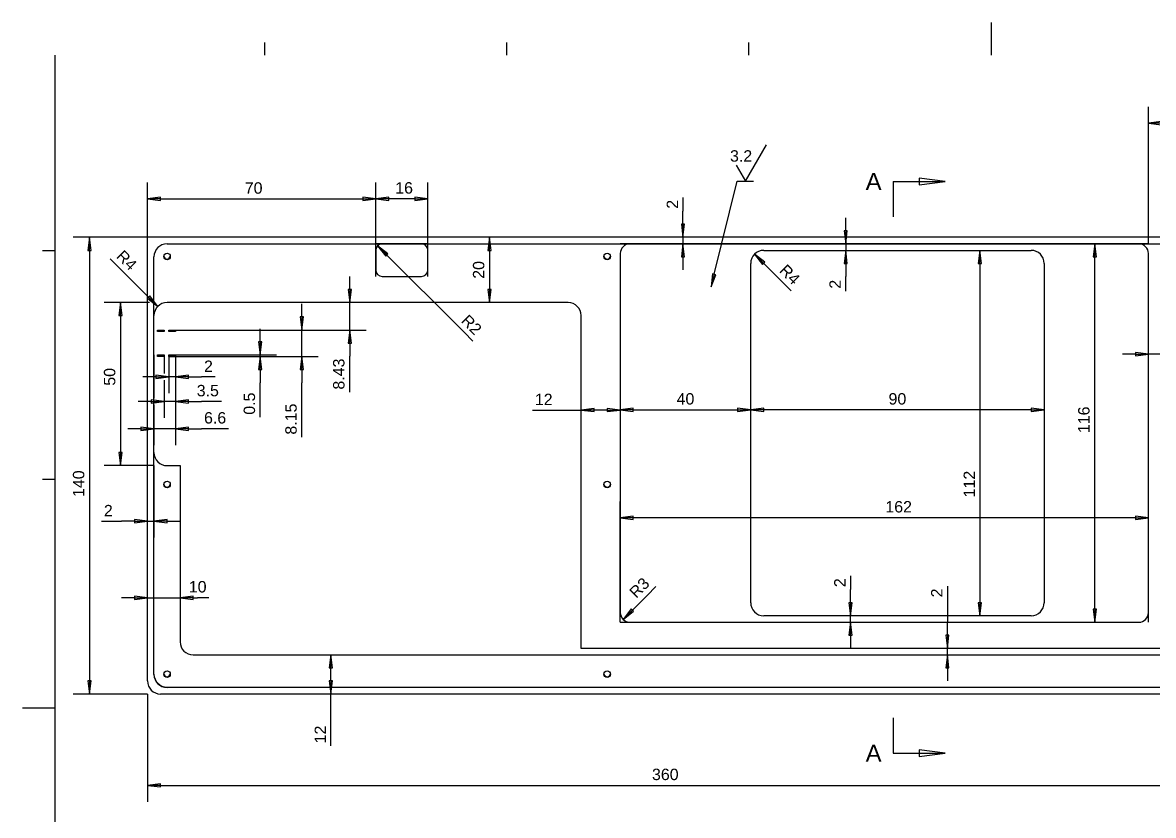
# Paper-space layout 'Layout1' of a CAD drawing. Extents: x 0 to 594, y 0 to 420.
# Drawn here: x 0 to 346.8, y 177 to 420 of the extents above; entities that cross this region are included whole.
import ezdxf

# ---------------------------------------------------------------- set-up
doc = ezdxf.new("R2010")
doc.units = 0
doc.header["$LTSCALE"] = 0.4
doc.linetypes.add('ACAD_ISO04W100', pattern=[30, 24, -3, 0, -3])
doc.layers.get('0').update_dxf_attribs({"linetype": 'CONTINUOUS'})
for name, color, linetype in [('剖切线', 7, 'ACAD_ISO04W100'), ('可见边', 7, 'CONTINUOUS'), ('尺寸', 7, 'CONTINUOUS'), ('指引线', 7, 'CONTINUOUS'), ('草图线', 7, 'CONTINUOUS')]:
    doc.layers.add(name, color=color, linetype=linetype)
doc.styles.add('文本样式11', font='ARIAL.TTF')
doc.styles.add('文本样式7', font='ARIAL.TTF')

# ---------------------------------------------------------------- blocks, each defined once
blk = doc.blocks.new('DEFAULT_BORDER')
at = {"layer": '草图线', "color": 7, "linetype": 'CONTINUOUS'}
for points in [[(297, 420), (297, 410)], [(74.25, 410), (74.25, 413.9)], [(148.5, 410), (148.5, 413.9)], [(222.75, 410), (222.75, 413.9)], [(10, 10), (10, 410)], [(10, 350), (6.1, 350)], [(10, 280), (6.1, 280)], [(0, 210), (10, 210)]]:
    blk.add_lwpolyline(points, dxfattribs=at).dxf.unprotected_set("ltscale", 0)
blk = doc.blocks.new('二维转换符号14')
at = {"color": 18}
for points in [[(21.03, 350.2), (20.53, 354.2), (20.03, 350.2), (21.03, 350.2)], [(20.03, 218.2), (20.53, 214.2), (21.03, 218.2), (20.03, 218.2)]]:
    blk.add_solid(points, dxfattribs=at)
at = {"layer": '尺寸', "color": 7, "linetype": 'CONTINUOUS'}
for p, q in [((38.29, 354.2), (15.53, 354.2)), ((20.53, 354.2), (20.03, 350.2)), ((20.53, 350.2), (20.53, 354.2)), ((21.03, 350.2), (20.53, 354.2)), ((20.03, 350.2), (21.03, 350.2)), ((20.53, 350.2), (20.53, 218.2)), ((20.03, 218.2), (20.53, 214.2)), ((21.03, 218.2), (20.03, 218.2)), ((20.53, 218.2), (20.53, 214.2)), ((20.53, 214.2), (21.03, 218.2)), ((38.29, 214.2), (15.53, 214.2))]:
    blk.add_line(p, q, dxfattribs=at)
for points in [[(21.03, 350.2), (20.53, 354.2)], [(20.03, 218.2), (20.53, 214.2)]]:
    blk.add_lwpolyline(points, dxfattribs=at)
blk = doc.blocks.new('二维转换符号15')
at = {"color": 18}
blk.add_solid([(42.29, 186.7), (38.29, 186.2), (42.29, 185.7), (42.29, 186.7)], dxfattribs=at)
at = {"layer": '尺寸', "color": 7, "linetype": 'CONTINUOUS'}
for p, q in [((38.29, 214.2), (38.29, 181.2)), ((42.29, 186.7), (38.29, 186.2)), ((42.29, 186.2), (38.29, 186.2)), ((38.29, 186.2), (42.29, 185.7)), ((42.29, 185.7), (42.29, 186.7)), ((42.29, 186.2), (394.29, 186.2))]:
    blk.add_line(p, q, dxfattribs=at)
blk.add_lwpolyline([(42.29, 186.7), (38.29, 186.2)], dxfattribs=at)
blk = doc.blocks.new('二维转换符号16')
at = {"color": 18}
for points in [[(202.02, 358.2), (202.52, 354.2), (203.02, 358.2), (202.02, 358.2)], [(203.02, 348.2), (202.52, 352.2), (202.02, 348.2), (203.02, 348.2)]]:
    blk.add_solid(points, dxfattribs=at)
at = {"layer": '尺寸', "color": 7, "linetype": 'CONTINUOUS'}
for p, q in [((202.52, 366.42), (202.52, 362.2)), ((202.52, 358.2), (202.52, 362.2)), ((202.02, 358.2), (202.52, 354.2)), ((203.02, 358.2), (202.02, 358.2)), ((202.52, 358.2), (202.52, 354.2)), ((202.52, 354.2), (203.02, 358.2)), ((202.52, 354.2), (202.52, 352.2)), ((202.52, 352.2), (202.02, 348.2)), ((202.52, 348.2), (202.52, 352.2)), ((203.02, 348.2), (202.52, 352.2)), ((202.02, 348.2), (203.02, 348.2)), ((202.52, 348.2), (202.52, 344.2))]:
    blk.add_line(p, q, dxfattribs=at)
for points in [[(202.02, 358.2), (202.52, 354.2)], [(203.02, 348.2), (202.52, 352.2)]]:
    blk.add_lwpolyline(points, dxfattribs=at)
blk = doc.blocks.new('二维转换符号17')
at = {"color": 18}
for points in [[(329.32, 348.2), (328.82, 352.2), (328.32, 348.2), (329.32, 348.2)], [(328.32, 240.2), (328.82, 236.2), (329.32, 240.2), (328.32, 240.2)]]:
    blk.add_solid(points, dxfattribs=at)
at = {"layer": '尺寸', "color": 7, "linetype": 'CONTINUOUS'}
for p, q in [((183.29, 352.2), (333.82, 352.2)), ((328.82, 352.2), (328.32, 348.2)), ((328.82, 348.2), (328.82, 352.2)), ((329.32, 348.2), (328.82, 352.2)), ((328.32, 348.2), (329.32, 348.2)), ((328.82, 240.2), (328.82, 348.2)), ((328.32, 240.2), (328.82, 236.2)), ((329.32, 240.2), (328.32, 240.2)), ((328.82, 240.2), (328.82, 236.2)), ((328.82, 236.2), (329.32, 240.2)), ((183.29, 236.2), (333.82, 236.2))]:
    blk.add_line(p, q, dxfattribs=at)
for points in [[(329.32, 348.2), (328.82, 352.2)], [(328.32, 240.2), (328.82, 236.2)]]:
    blk.add_lwpolyline(points, dxfattribs=at)
blk = doc.blocks.new('二维转换符号18')
at = {"color": 18}
for points in [[(187.29, 268.74), (183.29, 268.24), (187.29, 267.74), (187.29, 268.74)], [(341.29, 267.74), (345.29, 268.24), (341.29, 268.74), (341.29, 267.74)]]:
    blk.add_solid(points, dxfattribs=at)
at = {"layer": '尺寸', "color": 7, "linetype": 'CONTINUOUS'}
for p, q in [((183.29, 236.2), (183.29, 273.24)), ((345.29, 236.2), (345.29, 273.24)), ((187.29, 268.74), (183.29, 268.24)), ((187.29, 268.24), (183.29, 268.24)), ((183.29, 268.24), (187.29, 267.74)), ((187.29, 267.74), (187.29, 268.74)), ((341.29, 268.24), (187.29, 268.24)), ((345.29, 268.24), (341.29, 268.74)), ((341.29, 268.74), (341.29, 267.74)), ((341.29, 268.24), (345.29, 268.24)), ((341.29, 267.74), (345.29, 268.24))]:
    blk.add_line(p, q, dxfattribs=at)
for points in [[(187.29, 268.74), (183.29, 268.24)], [(341.29, 267.74), (345.29, 268.24)]]:
    blk.add_lwpolyline(points, dxfattribs=at)
blk = doc.blocks.new('二维转换符号19')
at = {"color": 18}
for points in [[(349.29, 389.69), (345.29, 389.19), (349.29, 388.69), (349.29, 389.69)], [(394.29, 388.69), (398.29, 389.19), (394.29, 389.69), (394.29, 388.69)]]:
    blk.add_solid(points, dxfattribs=at)
at = {"layer": '尺寸', "color": 7, "linetype": 'CONTINUOUS'}
for p, q in [((345.29, 352.2), (345.29, 394.19)), ((398.29, 356.69), (398.29, 394.19)), ((349.29, 389.69), (345.29, 389.19)), ((349.29, 389.19), (345.29, 389.19)), ((345.29, 389.19), (349.29, 388.69)), ((349.29, 388.69), (349.29, 389.69)), ((394.29, 389.19), (349.29, 389.19)), ((398.29, 389.19), (394.29, 389.69)), ((394.29, 389.69), (394.29, 388.69)), ((394.29, 389.19), (398.29, 389.19)), ((394.29, 388.69), (398.29, 389.19)), ((398.29, 354.2), (398.29, 354.31))]:
    blk.add_line(p, q, dxfattribs=at)
for points in [[(349.29, 389.69), (345.29, 389.19)], [(394.29, 388.69), (398.29, 389.19)]]:
    blk.add_lwpolyline(points, dxfattribs=at)
blk = doc.blocks.new('二维转换符号20')
at = {"color": 18}
for points in [[(227.29, 301.83), (223.29, 301.33), (227.29, 300.83), (227.29, 301.83)], [(309.29, 300.83), (313.29, 301.33), (309.29, 301.83), (309.29, 300.83)]]:
    blk.add_solid(points, dxfattribs=at)
at = {"layer": '尺寸', "color": 7, "linetype": 'CONTINUOUS'}
for p, q in [((227.29, 301.83), (223.29, 301.33)), ((227.29, 300.83), (227.29, 301.83)), ((313.29, 301.33), (309.29, 301.83)), ((309.29, 301.83), (309.29, 300.83)), ((227.29, 301.33), (223.29, 301.33)), ((223.29, 301.33), (227.29, 300.83)), ((309.29, 301.33), (227.29, 301.33)), ((309.29, 301.33), (313.29, 301.33)), ((309.29, 300.83), (313.29, 301.33))]:
    blk.add_line(p, q, dxfattribs=at)
for points in [[(227.29, 301.83), (223.29, 301.33)], [(309.29, 300.83), (313.29, 301.33)]]:
    blk.add_lwpolyline(points, dxfattribs=at)
blk = doc.blocks.new('二维转换符号21')
at = {"color": 18}
for points in [[(187.29, 301.82), (183.29, 301.32), (187.29, 300.82), (187.29, 301.82)], [(219.29, 300.82), (223.29, 301.32), (219.29, 301.82), (219.29, 300.82)]]:
    blk.add_solid(points, dxfattribs=at)
at = {"layer": '尺寸', "color": 7, "linetype": 'CONTINUOUS'}
for p, q in [((187.29, 301.82), (183.29, 301.32)), ((187.29, 300.82), (187.29, 301.82)), ((223.29, 301.32), (219.29, 301.82)), ((219.29, 301.82), (219.29, 300.82)), ((187.29, 301.32), (183.29, 301.32)), ((183.29, 301.32), (187.29, 300.82)), ((187.29, 301.32), (219.29, 301.32)), ((219.29, 301.32), (223.29, 301.32)), ((219.29, 300.82), (223.29, 301.32))]:
    blk.add_line(p, q, dxfattribs=at)
for points in [[(187.29, 301.82), (183.29, 301.32)], [(219.29, 300.82), (223.29, 301.32)]]:
    blk.add_lwpolyline(points, dxfattribs=at)
blk = doc.blocks.new('二维转换符号22')
at = {"color": 18}
for points in [[(253.38, 242.2), (253.88, 238.2), (254.38, 242.2), (253.38, 242.2)], [(254.38, 232.2), (253.88, 236.2), (253.38, 232.2), (254.38, 232.2)]]:
    blk.add_solid(points, dxfattribs=at)
at = {"layer": '尺寸', "color": 7, "linetype": 'CONTINUOUS'}
for p, q in [((253.88, 250.42), (253.88, 246.2)), ((253.88, 242.2), (253.88, 246.2)), ((253.38, 242.2), (253.88, 238.2)), ((254.38, 242.2), (253.38, 242.2)), ((253.88, 242.2), (253.88, 238.2)), ((253.88, 238.2), (254.38, 242.2)), ((253.88, 236.2), (253.38, 232.2)), ((253.88, 236.2), (253.88, 238.2)), ((253.88, 232.2), (253.88, 236.2)), ((254.38, 232.2), (253.88, 236.2)), ((253.38, 232.2), (254.38, 232.2)), ((253.88, 232.2), (253.88, 228.2))]:
    blk.add_line(p, q, dxfattribs=at)
for points in [[(253.38, 242.2), (253.88, 238.2)], [(254.38, 232.2), (253.88, 236.2)]]:
    blk.add_lwpolyline(points, dxfattribs=at)
blk = doc.blocks.new('二维转换符号23')
at = {"color": 18}
for points in [[(251.92, 356.2), (252.42, 352.2), (252.92, 356.2), (251.92, 356.2)], [(252.92, 346.2), (252.42, 350.2), (251.92, 346.2), (252.92, 346.2)]]:
    blk.add_solid(points, dxfattribs=at)
at = {"layer": '尺寸', "color": 7, "linetype": 'CONTINUOUS'}
for p, q in [((252.42, 356.2), (252.42, 360.2)), ((251.92, 356.2), (252.42, 352.2)), ((252.92, 356.2), (251.92, 356.2)), ((252.42, 356.2), (252.42, 352.2)), ((252.42, 352.2), (252.92, 356.2)), ((252.42, 352.2), (252.42, 350.2)), ((252.42, 350.2), (251.92, 346.2)), ((252.42, 346.2), (252.42, 350.2)), ((252.92, 346.2), (252.42, 350.2)), ((251.92, 346.2), (252.92, 346.2)), ((252.42, 346.2), (252.42, 342.2)), ((252.42, 337.7), (252.42, 342.2))]:
    blk.add_line(p, q, dxfattribs=at)
for points in [[(251.92, 356.2), (252.42, 352.2)], [(252.92, 346.2), (252.42, 350.2)]]:
    blk.add_lwpolyline(points, dxfattribs=at)
blk = doc.blocks.new('二维转换符号24')
at = {"color": 18}
for points in [[(175.29, 301.75), (171.29, 301.25), (175.29, 300.75), (175.29, 301.75)], [(179.29, 300.75), (183.29, 301.25), (179.29, 301.75), (179.29, 300.75)]]:
    blk.add_solid(points, dxfattribs=at)
at = {"layer": '尺寸', "color": 7, "linetype": 'CONTINUOUS'}
for p, q in [((175.29, 301.75), (171.29, 301.25)), ((175.29, 300.75), (175.29, 301.75)), ((183.29, 301.25), (179.29, 301.75)), ((179.29, 301.75), (179.29, 300.75)), ((156.35, 301.25), (171.29, 301.25)), ((175.29, 301.25), (171.29, 301.25)), ((171.29, 301.25), (175.29, 300.75)), ((179.29, 301.25), (175.29, 301.25)), ((179.29, 301.25), (183.29, 301.25)), ((179.29, 300.75), (183.29, 301.25))]:
    blk.add_line(p, q, dxfattribs=at)
for points in [[(175.29, 301.75), (171.29, 301.25)], [(179.29, 300.75), (183.29, 301.25)]]:
    blk.add_lwpolyline(points, dxfattribs=at)
blk = doc.blocks.new('二维转换符号25')
at = {"color": 18}
for points in [[(341.29, 317.87), (345.29, 318.37), (341.29, 318.87), (341.29, 317.87)], [(361.29, 318.87), (357.29, 318.37), (361.29, 317.87), (361.29, 318.87)]]:
    blk.add_solid(points, dxfattribs=at)
at = {"layer": '尺寸', "color": 7, "linetype": 'CONTINUOUS'}
for p, q in [((341.29, 318.37), (337.29, 318.37)), ((345.29, 318.37), (341.29, 318.87)), ((341.29, 318.87), (341.29, 317.87)), ((341.29, 318.37), (345.29, 318.37)), ((341.29, 317.87), (345.29, 318.37)), ((357.29, 318.37), (345.29, 318.37)), ((361.29, 318.87), (357.29, 318.37)), ((361.29, 318.37), (357.29, 318.37)), ((357.29, 318.37), (361.29, 317.87)), ((361.29, 317.87), (361.29, 318.87)), ((361.29, 318.37), (363.02, 318.37)), ((366.49, 318.37), (363.02, 318.37))]:
    blk.add_line(p, q, dxfattribs=at)
for points in [[(341.29, 317.87), (345.29, 318.37)], [(361.29, 318.87), (357.29, 318.37)]]:
    blk.add_lwpolyline(points, dxfattribs=at)
blk = doc.blocks.new('二维转换符号26')
at = {"color": 18}
for points in [[(143.71, 350.2), (143.21, 354.2), (142.71, 350.2), (143.71, 350.2)], [(142.71, 338.2), (143.21, 334.2), (143.71, 338.2), (142.71, 338.2)]]:
    blk.add_solid(points, dxfattribs=at)
at = {"layer": '尺寸', "color": 7, "linetype": 'CONTINUOUS'}
for p, q in [((143.21, 354.2), (142.71, 350.2)), ((143.21, 350.2), (143.21, 354.2)), ((143.71, 350.2), (143.21, 354.2)), ((142.71, 350.2), (143.71, 350.2)), ((143.21, 350.2), (143.21, 338.2)), ((142.71, 338.2), (143.21, 334.2)), ((143.71, 338.2), (142.71, 338.2)), ((143.21, 338.2), (143.21, 334.2)), ((143.21, 334.2), (143.71, 338.2))]:
    blk.add_line(p, q, dxfattribs=at)
for points in [[(143.71, 350.2), (143.21, 354.2)], [(142.71, 338.2), (143.21, 334.2)]]:
    blk.add_lwpolyline(points, dxfattribs=at)
blk = doc.blocks.new('二维转换符号27')
at = {"color": 18}
for points in [[(95.06, 222.2), (94.56, 226.2), (94.06, 222.2), (95.06, 222.2)], [(94.06, 218.2), (94.56, 214.2), (95.06, 218.2), (94.06, 218.2)]]:
    blk.add_solid(points, dxfattribs=at)
at = {"layer": '尺寸', "color": 7, "linetype": 'CONTINUOUS'}
for p, q in [((94.56, 226.2), (94.06, 222.2)), ((94.56, 222.2), (94.56, 226.2)), ((95.06, 222.2), (94.56, 226.2)), ((94.06, 222.2), (95.06, 222.2)), ((94.56, 218.2), (94.56, 222.2)), ((94.06, 218.2), (94.56, 214.2)), ((95.06, 218.2), (94.06, 218.2)), ((94.56, 218.2), (94.56, 214.2)), ((94.56, 214.2), (95.06, 218.2)), ((94.56, 198.31), (94.56, 214.2))]:
    blk.add_line(p, q, dxfattribs=at)
for points in [[(95.06, 222.2), (94.56, 226.2)], [(94.06, 218.2), (94.56, 214.2)]]:
    blk.add_lwpolyline(points, dxfattribs=at)
blk = doc.blocks.new('二维转换符号28')
at = {"color": 18}
for points in [[(34.29, 243.22), (38.29, 243.72), (34.29, 244.22), (34.29, 243.22)], [(52.29, 244.22), (48.29, 243.72), (52.29, 243.22), (52.29, 244.22)]]:
    blk.add_solid(points, dxfattribs=at)
at = {"layer": '尺寸', "color": 7, "linetype": 'CONTINUOUS'}
for p, q in [((34.29, 243.72), (30.29, 243.72)), ((38.29, 243.72), (34.29, 244.22)), ((34.29, 244.22), (34.29, 243.22)), ((34.29, 243.72), (38.29, 243.72)), ((34.29, 243.22), (38.29, 243.72)), ((38.29, 243.72), (48.29, 243.72)), ((52.29, 244.22), (48.29, 243.72)), ((52.29, 243.72), (48.29, 243.72)), ((48.29, 243.72), (52.29, 243.22)), ((52.29, 243.22), (52.29, 244.22)), ((52.29, 243.72), (53.68, 243.72)), ((57.15, 243.72), (53.68, 243.72))]:
    blk.add_line(p, q, dxfattribs=at)
for points in [[(34.29, 243.22), (38.29, 243.72)], [(52.29, 244.22), (48.29, 243.72)]]:
    blk.add_lwpolyline(points, dxfattribs=at)
blk = doc.blocks.new('二维转换符号30')
at = {"color": 18}
for points in [[(283.1, 232.2), (283.6, 228.2), (284.1, 232.2), (283.1, 232.2)], [(284.1, 222.2), (283.6, 226.2), (283.1, 222.2), (284.1, 222.2)]]:
    blk.add_solid(points, dxfattribs=at)
at = {"layer": '尺寸', "color": 7, "linetype": 'CONTINUOUS'}
for p, q in [((283.6, 247.3), (283.6, 236.2)), ((283.6, 232.2), (283.6, 236.2)), ((283.1, 232.2), (283.6, 228.2)), ((284.1, 232.2), (283.1, 232.2)), ((283.6, 232.2), (283.6, 228.2)), ((283.6, 228.2), (284.1, 232.2)), ((283.6, 226.2), (283.1, 222.2)), ((283.6, 226.2), (283.6, 228.2)), ((283.6, 222.2), (283.6, 226.2)), ((284.1, 222.2), (283.6, 226.2)), ((283.1, 222.2), (284.1, 222.2)), ((283.6, 222.2), (283.6, 218.2))]:
    blk.add_line(p, q, dxfattribs=at)
for points in [[(283.1, 232.2), (283.6, 228.2)], [(284.1, 222.2), (283.6, 226.2)]]:
    blk.add_lwpolyline(points, dxfattribs=at)
blk = doc.blocks.new('二维转换符号31')
at = {"color": 18}
for points in [[(34.29, 266.67), (38.29, 267.17), (34.29, 267.67), (34.29, 266.67)], [(44.29, 267.67), (40.29, 267.17), (44.29, 266.67), (44.29, 267.67)]]:
    blk.add_solid(points, dxfattribs=at)
at = {"layer": '尺寸', "color": 7, "linetype": 'CONTINUOUS'}
for p, q in [((40.29, 284.2), (40.29, 262.17)), ((24.17, 267.17), (30.29, 267.17)), ((34.29, 267.17), (30.29, 267.17)), ((38.29, 267.17), (34.29, 267.67)), ((34.29, 267.67), (34.29, 266.67)), ((34.29, 267.17), (38.29, 267.17)), ((34.29, 266.67), (38.29, 267.17)), ((38.29, 267.17), (40.29, 267.17)), ((44.29, 267.67), (40.29, 267.17)), ((44.29, 267.17), (40.29, 267.17)), ((40.29, 267.17), (44.29, 266.67)), ((44.29, 266.67), (44.29, 267.67)), ((44.29, 267.17), (48.29, 267.17))]:
    blk.add_line(p, q, dxfattribs=at)
for points in [[(34.29, 266.67), (38.29, 267.17)], [(44.29, 267.67), (40.29, 267.17)]]:
    blk.add_lwpolyline(points, dxfattribs=at)
blk = doc.blocks.new('二维转换符号32')
at = {"color": 18}
for points in [[(30.54, 330.2), (30.04, 334.2), (29.54, 330.2), (30.54, 330.2)], [(29.54, 288.2), (30.04, 284.2), (30.54, 288.2), (29.54, 288.2)]]:
    blk.add_solid(points, dxfattribs=at)
at = {"layer": '尺寸', "color": 7, "linetype": 'CONTINUOUS'}
for p, q in [((38.87, 334.2), (25.04, 334.2)), ((30.04, 334.2), (29.54, 330.2)), ((30.04, 330.2), (30.04, 334.2)), ((30.54, 330.2), (30.04, 334.2)), ((29.54, 330.2), (30.54, 330.2)), ((30.04, 330.2), (30.04, 288.2)), ((29.54, 288.2), (30.04, 284.2)), ((30.54, 288.2), (29.54, 288.2)), ((30.04, 288.2), (30.04, 284.2)), ((30.04, 284.2), (30.54, 288.2)), ((40.29, 284.2), (25.04, 284.2))]:
    blk.add_line(p, q, dxfattribs=at)
for points in [[(30.54, 330.2), (30.04, 334.2)], [(29.54, 288.2), (30.04, 284.2)]]:
    blk.add_lwpolyline(points, dxfattribs=at)
blk = doc.blocks.new('二维转换符号33')
at = {"color": 18}
for points in [[(42.29, 366.45), (38.29, 365.95), (42.29, 365.45), (42.29, 366.45)], [(104.29, 365.45), (108.29, 365.95), (104.29, 366.45), (104.29, 365.45)]]:
    blk.add_solid(points, dxfattribs=at)
at = {"layer": '尺寸', "color": 7, "linetype": 'CONTINUOUS'}
for p, q in [((38.29, 354.2), (38.29, 370.95)), ((108.29, 352.2), (108.29, 370.95)), ((42.29, 366.45), (38.29, 365.95)), ((42.29, 365.95), (38.29, 365.95)), ((38.29, 365.95), (42.29, 365.45)), ((42.29, 365.45), (42.29, 366.45)), ((42.29, 365.95), (104.29, 365.95)), ((108.29, 365.95), (104.29, 366.45)), ((104.29, 366.45), (104.29, 365.45)), ((104.29, 365.95), (108.29, 365.95)), ((104.29, 365.45), (108.29, 365.95))]:
    blk.add_line(p, q, dxfattribs=at)
for points in [[(42.29, 366.45), (38.29, 365.95)], [(104.29, 365.45), (108.29, 365.95)]]:
    blk.add_lwpolyline(points, dxfattribs=at)
blk = doc.blocks.new('二维转换符号35')
at = {"color": 18}
for points in [[(112.29, 366.48), (108.29, 365.98), (112.29, 365.48), (112.29, 366.48)], [(120.29, 365.48), (124.29, 365.98), (120.29, 366.48), (120.29, 365.48)]]:
    blk.add_solid(points, dxfattribs=at)
at = {"layer": '尺寸', "color": 7, "linetype": 'CONTINUOUS'}
for p, q in [((108.29, 350.89), (108.29, 370.98)), ((124.29, 342.2), (124.29, 370.98)), ((112.29, 366.48), (108.29, 365.98)), ((112.29, 365.98), (108.29, 365.98)), ((108.29, 365.98), (112.29, 365.48)), ((112.29, 365.48), (112.29, 366.48)), ((120.29, 365.98), (112.29, 365.98)), ((124.29, 365.98), (120.29, 366.48)), ((120.29, 366.48), (120.29, 365.48)), ((120.29, 365.98), (124.29, 365.98)), ((120.29, 365.48), (124.29, 365.98)), ((108.29, 342.2), (108.29, 350.79))]:
    blk.add_line(p, q, dxfattribs=at)
for points in [[(112.29, 366.48), (108.29, 365.98)], [(120.29, 365.48), (124.29, 365.98)]]:
    blk.add_lwpolyline(points, dxfattribs=at)
blk = doc.blocks.new('二维转换符号37')
at = {"color": 18}
for points in [[(85.16, 329.78), (85.66, 325.78), (86.16, 329.78), (85.16, 329.78)], [(86.16, 313.63), (85.66, 317.63), (85.16, 313.63), (86.16, 313.63)]]:
    blk.add_solid(points, dxfattribs=at)
at = {"layer": '尺寸', "color": 7, "linetype": 'CONTINUOUS'}
for p, q in [((85.66, 329.78), (85.66, 333.78)), ((85.16, 329.78), (85.66, 325.78)), ((86.16, 329.78), (85.16, 329.78)), ((85.66, 329.78), (85.66, 325.78)), ((85.66, 325.78), (86.16, 329.78)), ((46.89, 325.78), (90.66, 325.78)), ((85.66, 317.63), (85.66, 325.78)), ((46.89, 317.63), (90.66, 317.63)), ((85.66, 317.63), (85.16, 313.63)), ((85.66, 313.63), (85.66, 317.63)), ((86.16, 313.63), (85.66, 317.63)), ((85.16, 313.63), (86.16, 313.63)), ((85.66, 313.63), (85.66, 309.63)), ((85.66, 292.96), (85.66, 309.63))]:
    blk.add_line(p, q, dxfattribs=at)
for points in [[(85.16, 329.78), (85.66, 325.78)], [(86.16, 313.63), (85.66, 317.63)]]:
    blk.add_lwpolyline(points, dxfattribs=at)
blk = doc.blocks.new('二维转换符号38')
at = {"color": 18}
for points in [[(36.29, 295), (40.29, 295.5), (36.29, 296), (36.29, 295)], [(50.89, 296), (46.89, 295.5), (50.89, 295), (50.89, 296)]]:
    blk.add_solid(points, dxfattribs=at)
at = {"layer": '尺寸', "color": 7, "linetype": 'CONTINUOUS'}
for p, q in [((40.29, 318.2), (40.29, 304.85)), ((46.89, 317.63), (46.89, 290.5)), ((40.29, 302.85), (40.29, 290.5)), ((36.29, 295.5), (32.29, 295.5)), ((40.29, 295.5), (36.29, 296)), ((36.29, 296), (36.29, 295)), ((36.29, 295.5), (40.29, 295.5)), ((36.29, 295), (40.29, 295.5)), ((46.89, 295.5), (40.29, 295.5)), ((50.89, 296), (46.89, 295.5)), ((50.89, 295.5), (46.89, 295.5)), ((46.89, 295.5), (50.89, 295)), ((50.89, 295), (50.89, 296)), ((50.89, 295.5), (54.89, 295.5)), ((63.18, 295.5), (54.89, 295.5))]:
    blk.add_line(p, q, dxfattribs=at)
for points in [[(36.29, 295), (40.29, 295.5)], [(50.89, 296), (46.89, 295.5)]]:
    blk.add_lwpolyline(points, dxfattribs=at)
blk = doc.blocks.new('二维转换符号39')
at = {"color": 18}
for points in [[(39.39, 303.35), (43.39, 303.85), (39.39, 304.35), (39.39, 303.35)], [(50.89, 304.35), (46.89, 303.85), (50.89, 303.35), (50.89, 304.35)]]:
    blk.add_solid(points, dxfattribs=at)
at = {"layer": '尺寸', "color": 7, "linetype": 'CONTINUOUS'}
for p, q in [((43.39, 317.63), (43.39, 312.42)), ((46.89, 317.63), (46.89, 298.85)), ((43.39, 310.42), (43.39, 298.85)), ((39.39, 303.85), (35.39, 303.85)), ((43.39, 303.85), (39.39, 304.35)), ((39.39, 304.35), (39.39, 303.35)), ((39.39, 303.85), (43.39, 303.85)), ((39.39, 303.35), (43.39, 303.85)), ((46.89, 303.85), (43.39, 303.85)), ((50.89, 304.35), (46.89, 303.85)), ((50.89, 303.85), (46.89, 303.85)), ((46.89, 303.85), (50.89, 303.35)), ((50.89, 303.35), (50.89, 304.35)), ((50.89, 303.85), (54.89, 303.85)), ((60.95, 303.85), (54.89, 303.85))]:
    blk.add_line(p, q, dxfattribs=at)
for points in [[(39.39, 303.35), (43.39, 303.85)], [(50.89, 304.35), (46.89, 303.85)]]:
    blk.add_lwpolyline(points, dxfattribs=at)
blk = doc.blocks.new('二维转换符号40')
at = {"color": 18}
for points in [[(72.39, 322.13), (72.89, 318.13), (73.39, 322.13), (72.39, 322.13)], [(73.39, 313.63), (72.89, 317.63), (72.39, 313.63), (73.39, 313.63)]]:
    blk.add_solid(points, dxfattribs=at)
at = {"layer": '尺寸', "color": 7, "linetype": 'CONTINUOUS'}
for p, q in [((72.89, 322.13), (72.89, 326.13)), ((72.39, 322.13), (72.89, 318.13)), ((73.39, 322.13), (72.39, 322.13)), ((72.89, 322.13), (72.89, 318.13)), ((72.89, 318.13), (73.39, 322.13)), ((44.89, 318.13), (77.89, 318.13)), ((44.89, 317.63), (77.89, 317.63)), ((72.89, 317.63), (72.39, 313.63)), ((72.89, 317.63), (72.89, 318.13)), ((72.89, 313.63), (72.89, 317.63)), ((73.39, 313.63), (72.89, 317.63)), ((72.39, 313.63), (73.39, 313.63)), ((72.89, 313.63), (72.89, 309.63)), ((72.89, 299.06), (72.89, 309.63))]:
    blk.add_line(p, q, dxfattribs=at)
for points in [[(72.39, 322.13), (72.89, 318.13)], [(73.39, 313.63), (72.89, 317.63)]]:
    blk.add_lwpolyline(points, dxfattribs=at)
blk = doc.blocks.new('二维转换符号41')
at = {"color": 18}
for points in [[(40.89, 310.92), (44.89, 311.42), (40.89, 311.92), (40.89, 310.92)], [(50.89, 311.92), (46.89, 311.42), (50.89, 310.92), (50.89, 311.92)]]:
    blk.add_solid(points, dxfattribs=at)
at = {"layer": '尺寸', "color": 7, "linetype": 'CONTINUOUS'}
for p, q in [((44.89, 317.63), (44.89, 306.42)), ((46.89, 317.63), (46.89, 306.42)), ((40.89, 311.42), (36.89, 311.42)), ((44.89, 311.42), (40.89, 311.92)), ((40.89, 311.92), (40.89, 310.92)), ((40.89, 311.42), (44.89, 311.42)), ((40.89, 310.92), (44.89, 311.42)), ((46.89, 311.42), (44.89, 311.42)), ((50.89, 311.92), (46.89, 311.42)), ((50.89, 311.42), (46.89, 311.42)), ((46.89, 311.42), (50.89, 310.92)), ((50.89, 310.92), (50.89, 311.92)), ((50.89, 311.42), (54.89, 311.42)), ((59.1, 311.42), (54.89, 311.42))]:
    blk.add_line(p, q, dxfattribs=at)
for points in [[(40.89, 310.92), (44.89, 311.42)], [(50.89, 311.92), (46.89, 311.42)]]:
    blk.add_lwpolyline(points, dxfattribs=at)
blk = doc.blocks.new('二维转换符号42')
at = {"color": 18}
blk.add_solid([(227.64, 346.55), (224.46, 349.03), (226.93, 345.85), (227.64, 346.55)], dxfattribs=at)
at = {"layer": '尺寸', "color": 7, "linetype": 'CONTINUOUS'}
for p, q in [((227.29, 346.2), (224.46, 349.03)), ((227.64, 346.55), (224.46, 349.03)), ((224.46, 349.03), (226.93, 345.85)), ((226.93, 345.85), (227.64, 346.55)), ((227.29, 346.2), (232.99, 340.5)), ((232.99, 340.5), (235.73, 337.76))]:
    blk.add_line(p, q, dxfattribs=at)
blk.add_lwpolyline([(227.64, 346.55), (224.46, 349.03)], dxfattribs=at)
blk = doc.blocks.new('二维转换符号43')
at = {"color": 18}
blk.add_solid([(186.64, 240.26), (184.17, 237.08), (187.35, 239.55), (186.64, 240.26)], dxfattribs=at)
at = {"layer": '尺寸', "color": 7, "linetype": 'CONTINUOUS'}
for p, q in [((191.5, 244.41), (194.24, 247.15)), ((186.29, 239.2), (191.5, 244.41)), ((186.64, 240.26), (184.17, 237.08)), ((186.99, 239.91), (184.17, 237.08)), ((184.17, 237.08), (187.35, 239.55)), ((186.99, 239.91), (186.29, 239.2)), ((187.35, 239.55), (186.64, 240.26))]:
    blk.add_line(p, q, dxfattribs=at)
blk.add_lwpolyline([(186.64, 240.26), (184.17, 237.08)], dxfattribs=at)
blk = doc.blocks.new('二维转换符号44')
at = {"color": 18}
blk.add_solid([(38.28, 335.5), (41.46, 333.03), (38.98, 336.21), (38.28, 335.5)], dxfattribs=at)
at = {"layer": '尺寸', "color": 7, "linetype": 'CONTINUOUS'}
for p, q in [((29.64, 344.85), (26.9, 347.59)), ((38.63, 335.86), (29.64, 344.85)), ((38.98, 336.21), (38.28, 335.5)), ((38.28, 335.5), (41.46, 333.03)), ((38.63, 335.86), (41.46, 333.03)), ((41.46, 333.03), (38.98, 336.21))]:
    blk.add_line(p, q, dxfattribs=at)
blk.add_lwpolyline([(38.28, 335.5), (41.46, 333.03)], dxfattribs=at)
blk = doc.blocks.new('二维转换符号45')
at = {"color": 18}
blk.add_solid([(112.05, 349.14), (108.87, 351.61), (111.35, 348.43), (112.05, 349.14)], dxfattribs=at)
at = {"layer": '尺寸', "color": 7, "linetype": 'CONTINUOUS'}
for p, q in [((111.7, 348.79), (108.87, 351.61)), ((112.05, 349.14), (108.87, 351.61)), ((108.87, 351.61), (111.35, 348.43)), ((111.7, 348.79), (110.29, 350.2)), ((110.29, 350.2), (135.38, 325.11)), ((111.35, 348.43), (112.05, 349.14)), ((135.38, 325.11), (138.12, 322.37))]:
    blk.add_line(p, q, dxfattribs=at)
blk.add_lwpolyline([(112.05, 349.14), (108.87, 351.61)], dxfattribs=at)
blk = doc.blocks.new('二维转换符号55')
at = {"color": 18}
for points in [[(294.09, 346.2), (293.59, 350.2), (293.09, 346.2), (294.09, 346.2)], [(293.09, 242.2), (293.59, 238.2), (294.09, 242.2), (293.09, 242.2)]]:
    blk.add_solid(points, dxfattribs=at)
at = {"layer": '尺寸', "color": 7, "linetype": 'CONTINUOUS'}
for p, q in [((293.59, 350.2), (293.09, 346.2)), ((293.59, 346.2), (293.59, 350.2)), ((294.09, 346.2), (293.59, 350.2)), ((293.09, 346.2), (294.09, 346.2)), ((293.59, 346.2), (293.59, 242.2)), ((293.09, 242.2), (293.59, 238.2)), ((294.09, 242.2), (293.09, 242.2)), ((293.59, 242.2), (293.59, 238.2)), ((293.59, 238.2), (294.09, 242.2))]:
    blk.add_line(p, q, dxfattribs=at)
for points in [[(294.09, 346.2), (293.59, 350.2)], [(293.09, 242.2), (293.59, 238.2)]]:
    blk.add_lwpolyline(points, dxfattribs=at)
blk = doc.blocks.new('二维转换剖视图0')
for points in [[(274.96, 370.3), (282.96, 371.3), (274.96, 372.3), (274.96, 370.3)], [(274.96, 195.05), (282.96, 196.05), (274.96, 197.05), (274.96, 195.05)]]:
    blk.add_solid(points)
at = {"layer": '剖切线', "linetype": 'CONTINUOUS'}
for p, q in [((266.96, 371.3), (266.96, 360.46)), ((266.96, 371.3), (274.96, 371.3)), ((282.96, 371.3), (274.96, 372.3)), ((274.96, 372.3), (274.96, 370.3)), ((274.96, 371.3), (282.96, 371.3)), ((274.96, 370.3), (282.96, 371.3)), ((266.96, 206.89), (266.96, 196.05)), ((266.96, 196.05), (274.96, 196.05)), ((282.96, 196.05), (274.96, 197.05)), ((274.96, 197.05), (274.96, 195.05)), ((274.96, 196.05), (282.96, 196.05)), ((274.96, 195.05), (282.96, 196.05))]:
    blk.add_line(p, q, dxfattribs=at).dxf.unprotected_set("ltscale", 0)
for points in [[(274.96, 370.3), (282.96, 371.3)], [(274.96, 195.05), (282.96, 196.05)]]:
    blk.add_lwpolyline(points, dxfattribs=at).dxf.unprotected_set("ltscale", 0)
blk = doc.blocks.new('二维转换符号65')
at = {"color": 18}
for points in [[(99.82, 338.2), (100.32, 334.2), (100.82, 338.2), (99.82, 338.2)], [(100.82, 321.78), (100.32, 325.78), (99.82, 321.78), (100.82, 321.78)]]:
    blk.add_solid(points, dxfattribs=at)
at = {"layer": '尺寸', "color": 7, "linetype": 'CONTINUOUS'}
for p, q in [((100.32, 338.2), (100.32, 342.2)), ((99.82, 338.2), (100.32, 334.2)), ((100.82, 338.2), (99.82, 338.2)), ((100.32, 338.2), (100.32, 334.2)), ((100.32, 334.2), (100.82, 338.2)), ((100.32, 325.78), (100.32, 334.2)), ((46.89, 325.78), (105.32, 325.78)), ((100.32, 325.78), (99.82, 321.78)), ((100.32, 321.78), (100.32, 325.78)), ((100.82, 321.78), (100.32, 325.78)), ((99.82, 321.78), (100.82, 321.78)), ((100.32, 321.78), (100.32, 317.78)), ((100.32, 306.76), (100.32, 317.78))]:
    blk.add_line(p, q, dxfattribs=at)
for points in [[(99.82, 338.2), (100.32, 334.2)], [(100.82, 321.78), (100.32, 325.78)]]:
    blk.add_lwpolyline(points, dxfattribs=at)
blk = doc.blocks.new('二维转换符号71')
at = {"color": 18}
blk.add_solid([(211.6, 342.98), (211.13, 338.97), (212.57, 342.74), (211.6, 342.98)], dxfattribs=at)
at = {"layer": '指引线', "color": 7, "linetype": 'CONTINUOUS'}
for p, q in [((221.65, 371.39), (228.11, 382.59)), ((218.82, 376.29), (221.65, 371.39)), ((212.09, 342.86), (219.15, 371.38)), ((219.15, 371.38), (224.15, 371.38)), ((211.6, 342.98), (211.13, 338.97)), ((212.09, 342.86), (211.13, 338.97)), ((211.13, 338.97), (212.57, 342.74)), ((212.57, 342.74), (211.6, 342.98))]:
    blk.add_line(p, q, dxfattribs=at)
blk.add_lwpolyline([(211.6, 342.98), (211.13, 338.97)], dxfattribs=at)

psp = doc.layouts.get("Layout1")

# ---------------------------------------------------------------- linework, layer by layer
at = {"layer": '可见边', "color": 7, "linetype": 'CONTINUOUS'}
for p, q in [((38.29, 218.2), (38.29, 354.2)), ((398.29, 354.2), (38.29, 354.2)), ((44.29, 352.2), (392.29, 352.2)), ((124.29, 352.2), (108.29, 352.2)), ((108.29, 352.2), (108.29, 352.2)), ((124.29, 352.2), (124.29, 352.2)), ((345.29, 352.2), (183.29, 352.2)), ((183.29, 352.2), (183.29, 352.2)), ((345.29, 352.2), (345.29, 352.2)), ((40.29, 220.19), (40.29, 348.21)), ((108.29, 350.2), (108.29, 344.2)), ((124.29, 344.2), (124.29, 350.2)), ((183.29, 349.2), (183.29, 239.2)), ((227.29, 350.2), (309.29, 350.2)), ((345.29, 239.2), (345.29, 349.2)), ((223.29, 242.2), (223.29, 346.2)), ((313.29, 346.2), (313.29, 242.2)), ((110.29, 342.2), (122.29, 342.2)), ((167.29, 334.2), (44.29, 334.2)), ((171.29, 228.2), (171.29, 330.2)), ((41.39, 325.78), (43.39, 325.78)), ((41.39, 325.28), (41.39, 325.78)), ((43.39, 325.28), (41.39, 325.28)), ((43.39, 325.78), (43.39, 325.28)), ((44.89, 325.28), (44.89, 325.78)), ((44.89, 325.78), (46.89, 325.78)), ((46.89, 325.28), (44.89, 325.28)), ((46.89, 325.78), (46.89, 325.28)), ((41.39, 317.63), (41.39, 318.13)), ((41.39, 318.13), (43.39, 318.13)), ((43.39, 317.63), (41.39, 317.63)), ((43.39, 318.13), (43.39, 317.63)), ((44.89, 317.63), (44.89, 318.13)), ((44.89, 318.13), (46.89, 318.13)), ((46.89, 317.63), (44.89, 317.63)), ((46.89, 318.13), (46.89, 317.63)), ((44.29, 284.2), (48.29, 284.2)), ((48.29, 284.2), (48.29, 230.2)), ((186.29, 236.2), (342.29, 236.2)), ((309.29, 238.2), (227.29, 238.2)), ((52.29, 226.2), (384.29, 226.2)), ((357.29, 228.2), (171.29, 228.2)), ((44.29, 216.3), (392.29, 216.3)), ((392.29, 216.2), (44.29, 216.2)), ((394.29, 214.2), (42.29, 214.2))]:
    psp.add_line(p, q, dxfattribs=at).dxf.unprotected_set("ltscale", 0)
for centre, radius, start, end in [((110.29, 350.2), 2, 90, 180), ((122.29, 350.2), 2, 0, 90), ((186.29, 349.2), 3, 90, 180), ((342.29, 349.2), 3, 0, 90), ((227.29, 346.2), 4, 90, 180), ((309.29, 346.2), 4, 0, 90), ((110.29, 344.2), 2, 180, 270), ((122.29, 344.2), 2, 270, 0), ((44.29, 330.2), 4, 90, 180), ((167.29, 330.2), 4, 0, 90), ((44.29, 288.2), 4, 180, 270), ((227.29, 242.2), 4, 180, 270), ((309.29, 242.2), 4, 270, 0), ((186.29, 239.2), 3, 180, 270), ((342.29, 239.2), 3, 270, 360), ((52.29, 230.2), 4, 180, 270), ((42.29, 218.2), 4, 180, 270)]:
    psp.add_arc(centre, radius, start, end, dxfattribs=at).dxf.unprotected_set("ltscale", 0)
for centre, major_axis, start_param, end_param in [((44.29, 348.21), (-4, 0), 4.712389, 6.283185), ((44.29, 348.52), (-1, 0), 0.103634, 3.037959), ((179.29, 348.52), (-1, 0), 0.103634, 3.037959), ((44.29, 278.61), (-1, 0), 0.103634, 3.037959), ((179.29, 278.61), (-1, 0), 0.103634, 3.037959), ((44.29, 220.3), (-4, 0), 0, 1.570796), ((44.29, 220.19), (-4, 0), 0, 1.570796), ((44.29, 220.5), (-1, 0), 0.103634, 3.037959), ((179.29, 220.5), (-1, 0), 0.103634, 3.037959)]:
    psp.add_ellipse(centre, major_axis=major_axis, ratio=0.998665, start_param=start_param, end_param=end_param, dxfattribs=at).dxf.unprotected_set("ltscale", 0)
for centre in [(44.29, 348.31), (179.29, 348.31), (44.29, 278.41), (179.29, 278.41), (44.29, 220.3), (179.29, 220.3)]:
    psp.add_ellipse(centre, major_axis=(-1, 0), ratio=0.998665, dxfattribs=at).dxf.unprotected_set("ltscale", 0)

# ---------------------------------------------------------------- block references
psp.add_blockref('DEFAULT_BORDER', (0, 0))
at = {"layer": '剖切线'}
psp.add_blockref('二维转换剖视图0', (0, 0), dxfattribs=at)
at = {"layer": '尺寸'}
for name in ['二维转换符号19', '二维转换符号33', '二维转换符号35', '二维转换符号16', '二维转换符号23', '二维转换符号14', '二维转换符号26', '二维转换符号45', '二维转换符号17', '二维转换符号44', '二维转换符号42', '二维转换符号55', '二维转换符号65', '二维转换符号32', '二维转换符号37', '二维转换符号40', '二维转换符号38', '二维转换符号39', '二维转换符号41', '二维转换符号25', '二维转换符号24', '二维转换符号21', '二维转换符号20', '二维转换符号31', '二维转换符号18', '二维转换符号22', '二维转换符号43', '二维转换符号30', '二维转换符号28', '二维转换符号27', '二维转换符号15']:
    psp.add_blockref(name, (0, 0), dxfattribs=at)
at = {"layer": '指引线'}
psp.add_blockref('二维转换符号71', (0, 0), dxfattribs=at)

# ---------------------------------------------------------------- texts
at = {"layer": '剖切线', "linetype": 'CONTINUOUS', "char_height": 5.25, "attachment_point": 7, "style": '文本样式11'}
for insert in [(258.54, 368.68), (258.54, 193.43)]:
    psp.add_mtext('A', dxfattribs=dict(at, insert=insert)).dxf.unprotected_set("ltscale", 0)
at = {"layer": '尺寸', "color": 7, "linetype": 'CONTINUOUS', "char_height": 3.5, "attachment_point": 7, "style": '文本样式7'}
for s, insert in [('70', (68.14, 367.51)), ('16', (114.28, 367.54)), ('2', (55.64, 312.92)), ('3.5', (53.4, 305.41)), ('12', (157.1, 302.75)), ('40', (200.57, 302.88)), ('90', (265.57, 302.88)), ('6.6', (55.64, 297.06)), ('2', (24.92, 268.67)), ('162', (264.59, 269.8)), ('10', (50.97, 245.28)), ('360', (193.02, 187.76))]:
    psp.add_mtext(s, dxfattribs=dict(at, insert=insert))
for s, insert, rotation in [('2', (201.02, 362.95), 90), ('R', (28.49, 348.12), 315), ('4', (30.98, 345.62), 315), ('20', (141.65, 341.48), 90), ('R', (231.84, 343.77), 315), ('4', (234.34, 341.27), 315), ('2', (250.92, 338.45), 90), ('R', (134.23, 328.38), 315), ('2', (136.73, 325.88), 315), ('8.43', (98.76, 307.51), 90), ('50', (28.48, 308.7), 90), ('0.5', (71.33, 299.81), 90), ('8.15', (84.1, 293.71), 90), ('116', (327.26, 294.17), 90), ('140', (18.97, 274.59), 90), ('112', (292.09, 274.47), 90), ('3', (190.69, 245.8), 45), ('R', (188.19, 243.31), 45), ('2', (252.38, 246.95), 90), ('2', (282.1, 243.83), 90), ('12', (93.06, 199.06), 90)]:
    psp.add_mtext(s, dxfattribs=dict(at, insert=insert, rotation=rotation))
at = {"layer": '指引线', "color": 7, "linetype": 'CONTINUOUS', "insert": (216.95, 377.34), "char_height": 3.5, "attachment_point": 7, "style": '文本样式7'}
psp.add_mtext('3.2', dxfattribs=at)

doc.saveas('drawing.dxf')
